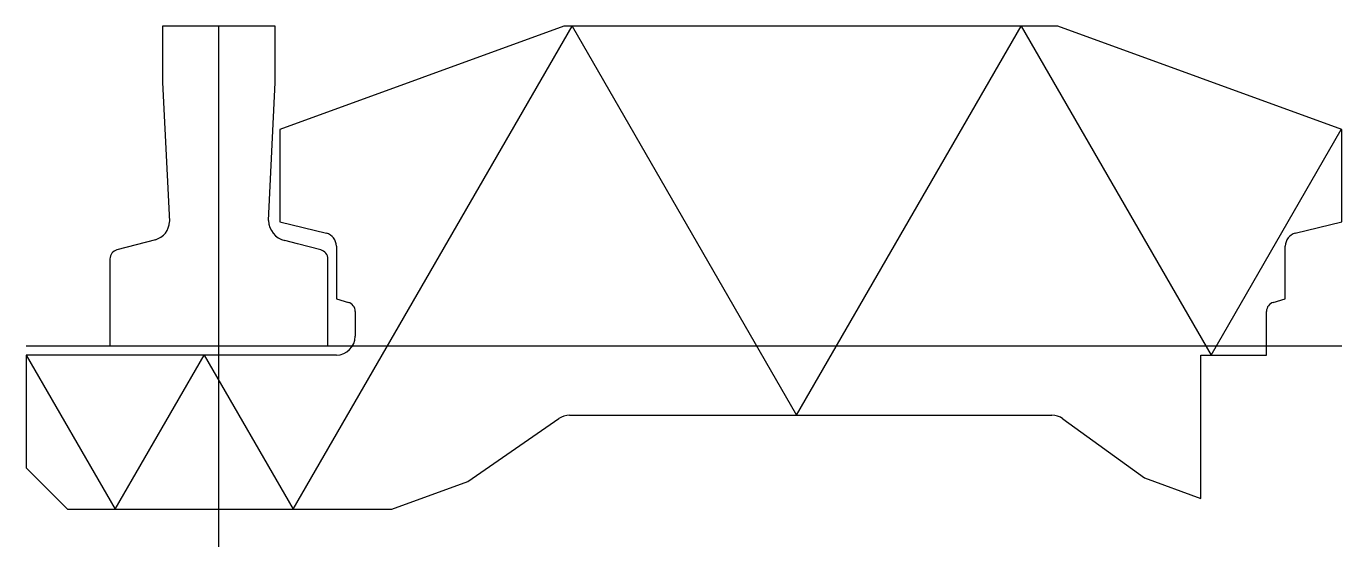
# Model space of a CAD drawing. Extents: x -102 to 598, y -107 to 170.
import ezdxf

# ---------------------------------------------------------------- set-up
doc = ezdxf.new("R2010")
doc.units = 0
doc.layers.get('0').update_dxf_attribs({"linetype": 'CONTINUOUS'})

msp = doc.modelspace()

# ---------------------------------------------------------------- linework, layer by layer
at = {"linetype": 'CONTINUOUS'}
for p, q in [((30, 170), (-30, 170)), ((-30, 170), (-30, 140)), ((0, -107), (0, 170)), ((30, 140), (30, 170)), ((183.5, 170), (32.5, 115)), ((39.53, -87), (187.91, 170)), ((446.5, 170), (183.5, 170)), ((187.91, 170), (307.42, -37)), ((307.42, -37), (426.93, 170)), ((426.93, 170), (527.97, -5)), ((597.5, 115), (446.5, 170)), ((-30, 140), (-26.37, 66.01)), ((26.39, 66.58), (30, 140)), ((32.5, 115), (32.5, 66)), ((527.97, -5), (597.29, 115.08)), ((597.5, 66), (597.5, 115)), ((32.5, 66), (57.2, 59.83)), ((572.8, 59.83), (597.5, 66)), ((-33.82, 56.42), (-54.28, 50.99)), ((41.89, 54.28), (35, 56)), ((54.2, 51.01), (41.89, 54.28)), ((62.5, 53.03), (62.5, 25)), ((567.5, 25), (567.5, 53.03)), ((-58, 46.16), (-58, 0)), ((58, 0), (58, 46.16)), ((62.5, 25), (68.94, 23.07)), ((561.06, 23.07), (567.5, 25)), ((72.5, 18.28), (72.5, 5)), ((557.5, -5), (557.5, 18.28)), ((-102.5, 0), (597.5, 0)), ((-58, 0), (58, 0)), ((62.5, -5), (-102.5, -5)), ((-102.5, -5), (-102.5, -65)), ((-102.5, -5), (-55.16, -87)), ((-55.16, -87), (-7.81, -5)), ((-7.81, -5), (39.53, -87)), ((522.5, -81.36), (522.5, -5)), ((522.5, -5), (557.5, -5)), ((132.5, -72.25), (180.93, -38.77)), ((186.62, -37), (443.25, -37)), ((449.13, -38.91), (492.5, -70.43)), ((-102.5, -65), (-80.5, -87)), ((92.01, -87), (132.5, -72.25)), ((492.5, -70.43), (522.5, -81.36)), ((-80.5, -87), (92.01, -87))]:
    msp.add_line(p, q, dxfattribs=at)
for centre, radius, start, end in [((-36.39, 66.1), 10.02, 284.85906, 359.45719), ((37.75, 67.03), 11.37, 182.2792, 255.99817), ((55.5, 53.04), 7, 359.92172, 75.94482), ((574.5, 53.04), 7, 104.05518, 180.07828), ((-53, 46.16), 5, 104.83283, 179.96122), ((53, 46.16), 5, 0.04429, 76.11348), ((67.5, 18.28), 5, 359.97883, 73.26175), ((562.5, 18.28), 5, 106.73825, 180.02117), ((62.5, 5), 10, 270, 0), ((186.61, -47), 10, 89.94511, 124.6138), ((443.25, -47), 10, 53.99834, 90.01096)]:
    msp.add_arc(centre, radius, start, end, dxfattribs=at)

doc.saveas('drawing.dxf')
